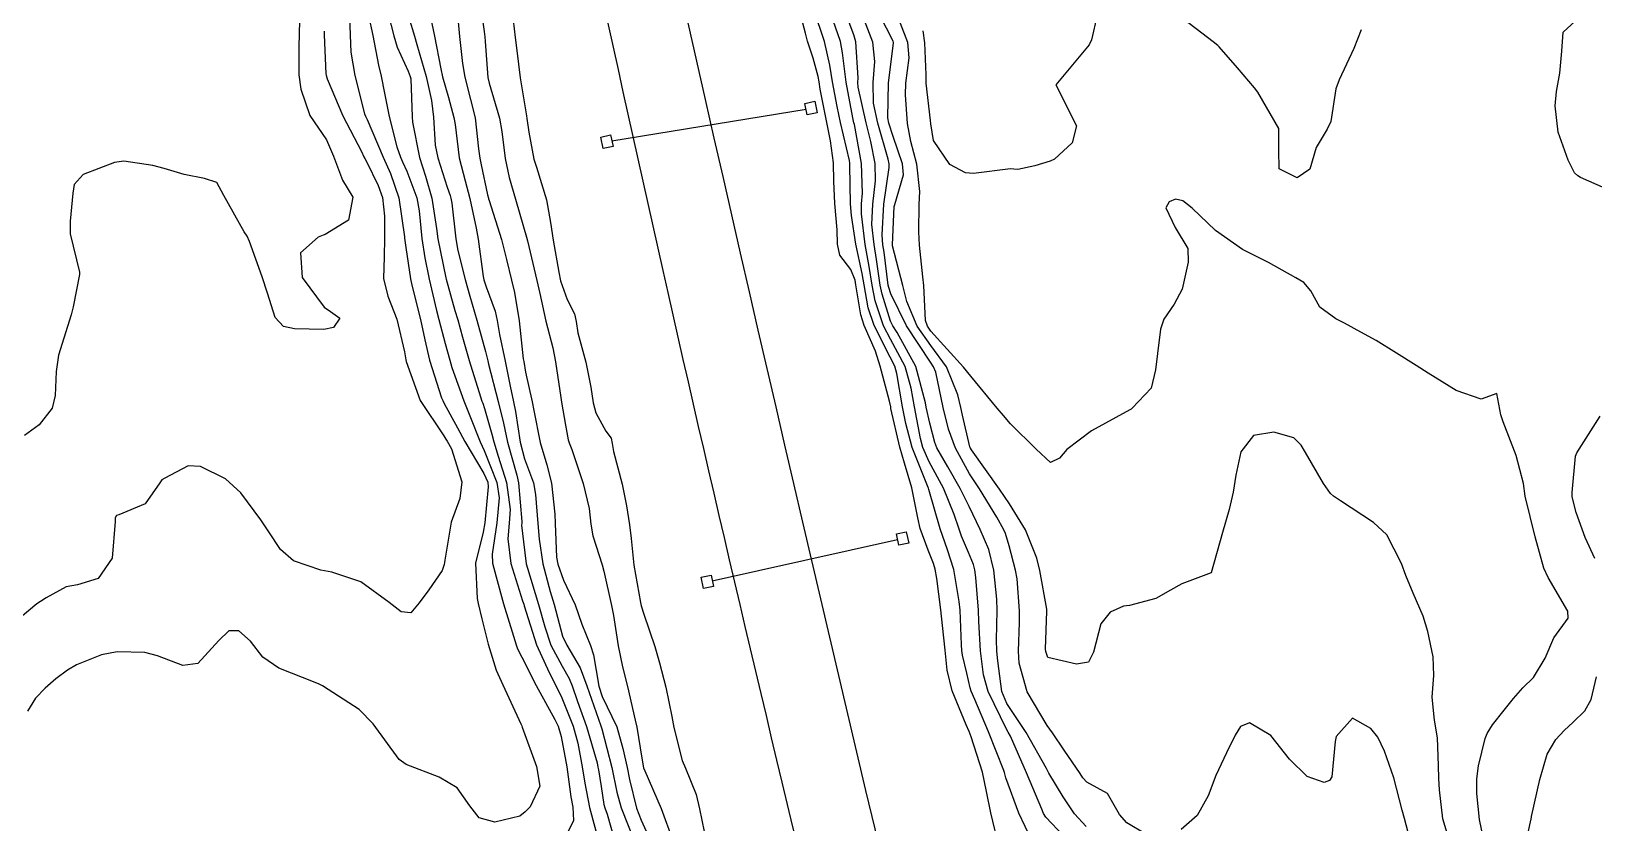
# Model space of a CAD drawing. Header units: metres. Extents: x 318500 to 325275, y 7408834 to 7428799.
# Drawn here: x 320151.9 to 320229.2, y 7413674.2 to 7413713.4 of the extents above; entities that cross this region are included whole.
import ezdxf

# ---------------------------------------------------------------- set-up
doc = ezdxf.new("R2010")
doc.units = ezdxf.units.M
doc.header["$MEASUREMENT"] = 0
for name, color, linetype in [('Curvas de Nivel 1m', 11, 'Continuous'), ('Curvas de Nivel 5m', 15, 'Continuous'), ('Linha Férrea', 20, 'Continuous'), ('Pórticos', 45, 'Continuous')]:
    doc.layers.add(name, color=color, linetype=linetype)

msp = doc.modelspace()

# ---------------------------------------------------------------- linework, layer by layer
at = {"layer": 'Curvas de Nivel 1m', "flags": 128}
for points, elevation in [([(320174.065, 7413715.078), (320174.311, 7413713.347), (320174.342, 7413713.074), (320174.358, 7413712.854), (320174.5, 7413711.071), (320174.556, 7413710.791), (320175.072, 7413709.062), (320175.187, 7413708.393), (320175.351, 7413707.057), (320175.555, 7413706.119), (320175.856, 7413705.049), (320176.433, 7413703.057), (320176.437, 7413703.04), (320176.449, 7413702.996), (320176.914, 7413701.035), (320177.056, 7413700.391), (320177.363, 7413699.03), (320177.704, 7413697.703), (320177.846, 7413697.025), (320178.102, 7413695.264), (320178.142, 7413695.022), (320178.329, 7413693.897), (320178.469, 7413693.165), (320178.514, 7413693.017), (320178.643, 7413692.688), (320179.212, 7413691.006), (320179.508, 7413689.765), (320179.592, 7413689), (320179.685, 7413688.429), (320180.152, 7413686.991), (320180.235, 7413686.682), (320180.61, 7413684.984), (320180.705, 7413684.48), (320180.93, 7413682.979), (320181.146, 7413681.951), (320181.398, 7413680.971), (320181.78, 7413679.32), (320181.861, 7413678.964), (320182.107, 7413677.442), (320182.191, 7413676.959), (320182.252, 7413676.805), (320183.068, 7413674.95), (320183.638, 7413673.362)], 732), ([(320172.952, 7413714.748), (320173.089, 7413713.092), (320173.241, 7413711.764), (320173.358, 7413711.088), (320173.643, 7413709.984), (320173.863, 7413709.08), (320174.034, 7413707.55), (320174.097, 7413707.076), (320174.166, 7413706.744), (320174.482, 7413705.276), (320174.52, 7413705.109), (320174.533, 7413705.069), (320174.555, 7413704.992), (320175.164, 7413703.059), (320175.413, 7413702.078), (320175.661, 7413701.051), (320175.805, 7413700.44), (320176.039, 7413699.045), (320176.247, 7413697.167), (320176.267, 7413697.042), (320176.362, 7413696.503), (320176.678, 7413695.037), (320176.764, 7413694.608), (320177.078, 7413693.032), (320177.404, 7413691.929), (320177.644, 7413691.026), (320177.803, 7413689.489), (320177.819, 7413689.024), (320177.893, 7413687.374), (320177.95, 7413687.023), (320178.228, 7413686.237), (320178.818, 7413685.011), (320179.144, 7413684.058), (320179.564, 7413682.999), (320179.712, 7413682.534), (320179.988, 7413680.993), (320180.152, 7413680.486), (320180.873, 7413678.979), (320181.174, 7413677.914), (320181.377, 7413676.971), (320181.502, 7413676.377), (320181.836, 7413674.964), (320182.071, 7413674.366), (320182.708, 7413672.953)], 733), ([(320199.759, 7413673.019), (320199.357, 7413674.731), (320199.137, 7413675.781), (320198.934, 7413676.737), (320198.375, 7413678.498), (320198.275, 7413678.748), (320198.135, 7413679.086), (320197.448, 7413680.761), (320197.195, 7413681.79), (320197.093, 7413682.766), (320196.968, 7413683.999), (320196.879, 7413684.77), (320196.688, 7413686.318), (320196.605, 7413686.775), (320196.52, 7413687.053), (320196.249, 7413687.721), (320195.856, 7413688.784), (320195.741, 7413689.312), (320195.443, 7413690.788), (320195.09, 7413692.01), (320194.857, 7413692.795), (320194.417, 7413694.721), (320194.406, 7413694.799), (320194.344, 7413695.069), (320193.886, 7413696.807), (320193.648, 7413697.544), (320193.094, 7413698.82), (320192.925, 7413699.342), (320192.682, 7413700.826), (320192.643, 7413701.047), (320192.431, 7413701.582), (320191.884, 7413702.281), (320191.77, 7413702.84), (320191.758, 7413703.543), (320191.636, 7413704.843), (320191.593, 7413705.946), (320191.573, 7413706.844), (320191.426, 7413707.937), (320191.241, 7413708.849), (320190.922, 7413710.486), (320190.863, 7413710.855), (320190.815, 7413711.109), (320190.572, 7413712.026), (320190.301, 7413712.863), (320190.192, 7413713.258), (320189.769, 7413714.868)], 731), ([(320201.369, 7413673.398), (320200.745, 7413674.713), (320200.097, 7413676.47), (320200.047, 7413676.668), (320200.032, 7413676.721), (320200.001, 7413676.822), (320199.242, 7413678.733), (320198.563, 7413680.335), (320198.388, 7413680.747), (320198.333, 7413680.919), (320198.169, 7413681.629), (320197.949, 7413682.525), (320197.917, 7413682.754), (320197.897, 7413683.041), (320197.831, 7413684.756), (320197.795, 7413685.178), (320197.518, 7413686.761), (320197.218, 7413687.734), (320196.855, 7413688.771), (320196.289, 7413690.713), (320196.274, 7413690.78), (320196.261, 7413690.81), (320195.469, 7413692.789), (320195.146, 7413693.978), (320194.996, 7413694.793), (320194.711, 7413696.45), (320194.608, 7413696.798), (320194.377, 7413697.255), (320193.587, 7413698.812), (320193.285, 7413699.693), (320193.09, 7413700.82), (320192.987, 7413701.38), (320192.689, 7413702.826), (320192.471, 7413704.255), (320192.423, 7413704.831), (320192.388, 7413706.721), (320192.387, 7413706.832), (320192.363, 7413706.972), (320191.931, 7413708.839), (320191.756, 7413709.627), (320191.533, 7413710.845), (320191.404, 7413711.683), (320191.128, 7413712.852), (320190.603, 7413714.405)], 732), ([(320204.071, 7413674.053), (320203.483, 7413674.679), (320202.928, 7413675.527), (320202.226, 7413676.698), (320202.103, 7413676.926), (320201.103, 7413678.71), (320200.151, 7413680.136), (320199.899, 7413680.724), (320199.693, 7413682.245), (320199.644, 7413682.728), (320199.626, 7413683.291), (320199.66, 7413684.728), (320199.647, 7413685.3), (320199.499, 7413686.731), (320199.255, 7413687.74), (320198.821, 7413688.742), (320198.277, 7413689.867), (320197.846, 7413690.757), (320197.234, 7413691.838), (320196.689, 7413692.774), (320196.583, 7413693.037), (320196.332, 7413693.987), (320196.161, 7413694.782), (320196.126, 7413694.999), (320195.653, 7413696.787), (320194.73, 7413698.462), (320194.51, 7413698.799), (320194.402, 7413699.032), (320193.979, 7413700.37), (320193.89, 7413700.808), (320193.706, 7413702.078), (320193.58, 7413702.813), (320193.476, 7413703.804), (320193.515, 7413704.814), (320193.646, 7413705.968), (320193.645, 7413706.813), (320193.425, 7413707.908), (320193.187, 7413708.82), (320192.797, 7413710.585), (320192.778, 7413710.827), (320192.789, 7413711.054), (320192.676, 7413712.829), (320192.585, 7413713.18), (320191.961, 7413714.84)], 734), ([(320222.062, 7413673.242), (320221.691, 7413674.436), (320221.527, 7413675.871), (320221.495, 7413676.439), (320221.479, 7413677.07), (320221.424, 7413678.441), (320221.274, 7413679.312), (320221.161, 7413680.445), (320221.251, 7413681.524), (320221.22, 7413682.444), (320220.957, 7413683.69), (320220.72, 7413684.452), (320220.227, 7413685.584), (320219.864, 7413686.464), (320219.655, 7413687.057), (320218.924, 7413688.473), (320218.269, 7413689.08), (320216.634, 7413690.155), (320216.288, 7413690.378), (320216.136, 7413690.512), (320215.801, 7413691.014), (320214.914, 7413692.531), (320214.691, 7413692.902), (320214.327, 7413693.264), (320213.337, 7413693.542), (320212.328, 7413693.379), (320211.702, 7413692.569), (320211.461, 7413691.415), (320211.332, 7413690.574), (320211.127, 7413689.728), (320210.81, 7413688.582), (320210.24, 7413686.59), (320208.792, 7413686.051), (320208.227, 7413685.74), (320207.516, 7413685.332), (320206.215, 7413684.984), (320205.918, 7413684.941), (320205.246, 7413684.654), (320204.794, 7413684.068), (320204.436, 7413682.666), (320204.175, 7413682.175), (320203.58, 7413682.085), (320202.177, 7413682.407), (320202.067, 7413682.701), (320202.06, 7413682.823), (320202.124, 7413684.701), (320202.119, 7413684.793), (320201.783, 7413686.705), (320201.631, 7413687.321), (320201.068, 7413688.712), (320200.279, 7413690.007), (320199.779, 7413690.728), (320198.399, 7413692.669), (320198.347, 7413692.75), (320198.337, 7413692.766), (320198.321, 7413692.82), (320197.959, 7413694.379), (320197.87, 7413694.757), (320197.724, 7413695.385), (320197.155, 7413696.768), (320196.386, 7413697.823), (320195.715, 7413698.787), (320195.207, 7413699.997), (320195.008, 7413700.794), (320194.501, 7413702.748), (320194.491, 7413702.8), (320194.584, 7413704.694), (320194.605, 7413704.799), (320195.032, 7413706.257), (320194.988, 7413706.795), (320194.52, 7413708.16), (320194.312, 7413708.803), (320194.262, 7413709.076), (320194.293, 7413710.804), (320194.549, 7413712.77), (320194.548, 7413712.8), (320194.525, 7413712.857), (320193.524, 7413714.816)], 736), ([(320223.883, 7413672.572), (320223.507, 7413674.409), (320223.368, 7413675.686), (320223.367, 7413676.411), (320223.456, 7413677.064), (320223.792, 7413678.405), (320223.882, 7413678.656), (320224.14, 7413679.076), (320224.731, 7413679.814), (320225.192, 7413680.39), (320225.644, 7413680.907), (320226.17, 7413681.417), (320226.749, 7413682.371), (320227.178, 7413683.383), (320227.885, 7413684.355), (320227.877, 7413684.693), (320226.892, 7413686.37), (320226.693, 7413686.822), (320226.26, 7413688.38), (320225.764, 7413690.385), (320225.685, 7413691), (320225.324, 7413692.39), (320224.673, 7413694.061), (320224.564, 7413694.398), (320224.356, 7413695.45), (320223.583, 7413695.18), (320222.357, 7413695.595), (320220.971, 7413696.451), (320220.376, 7413696.843), (320219.406, 7413697.448), (320218.394, 7413698.065), (320217.633, 7413698.492), (320216.831, 7413698.93), (320216.406, 7413699.144), (320215.611, 7413699.721), (320215.17, 7413700.529), (320214.825, 7413700.933), (320214.429, 7413701.167), (320213.072, 7413701.922), (320212.445, 7413702.243), (320211.797, 7413702.57), (320210.464, 7413703.511), (320209.307, 7413704.608), (320208.846, 7413704.977), (320208.484, 7413705.051), (320208.174, 7413704.932), (320208.007, 7413704.625), (320208.465, 7413703.65), (320209.088, 7413702.61), (320209.1, 7413701.951), (320208.809, 7413700.614), (320208.412, 7413699.862), (320207.898, 7413699.132), (320207.744, 7413698.627), (320207.585, 7413697.425), (320207.498, 7413696.629), (320207.271, 7413695.716), (320206.341, 7413694.722), (320206.295, 7413694.686), (320206.22, 7413694.642), (320204.329, 7413693.606), (320203.106, 7413692.688), (320202.748, 7413692.259), (320202.31, 7413692.05), (320201.599, 7413692.707), (320200.332, 7413693.956), (320199.972, 7413694.361), (320199.668, 7413694.73), (320198.363, 7413696.308), (320198.007, 7413696.755), (320196.396, 7413698.541), (320196.221, 7413698.782), (320196.119, 7413699.067), (320196.035, 7413700.784), (320195.998, 7413701.213), (320195.831, 7413702.786), (320195.802, 7413703.445), (320195.81, 7413704.787), (320195.841, 7413705.432), (320195.695, 7413706.788), (320195.406, 7413707.901), (320195.24, 7413708.793), (320195.141, 7413710.204), (320195.154, 7413710.794), (320195.321, 7413712.044), (320195.25, 7413712.793), (320194.605, 7413714.453)], 737), ([(320167.656, 7413714.102), (320167.697, 7413713.163), (320167.73, 7413712.321), (320167.924, 7413711.16), (320168.406, 7413709.278), (320168.452, 7413709.151), (320168.528, 7413708.988), (320169.317, 7413707.138), (320169.68, 7413706.32), (320170.098, 7413705.126), (320170.379, 7413703.193), (320170.382, 7413703.121), (320170.443, 7413702.675), (320170.671, 7413701.117), (320170.734, 7413700.8), (320171.161, 7413699.112), (320171.388, 7413698.107), (320171.616, 7413697.108), (320172.201, 7413695.243), (320172.264, 7413695.101), (320172.339, 7413694.964), (320172.998, 7413693.761), (320173.356, 7413693.084), (320174.296, 7413691.503), (320174.486, 7413691.067), (320174.518, 7413690.835), (320174.35, 7413689.069), (320174.255, 7413688.608), (320173.892, 7413687.075), (320173.968, 7413685.32), (320174.014, 7413685.073), (320174.199, 7413684.325), (320174.503, 7413683.065), (320174.898, 7413681.79), (320175.24, 7413681.054), (320176.131, 7413679.139), (320176.169, 7413679.04), (320176.195, 7413678.973), (320176.897, 7413677.032), (320177.064, 7413676.056), (320176.579, 7413675.035), (320176.334, 7413674.78), (320176.073, 7413674.567), (320174.847, 7413674.279), (320174.071, 7413674.489), (320173.603, 7413675.077), (320172.973, 7413675.971), (320172.094, 7413676.498), (320170.46, 7413677.116), (320170.104, 7413677.375), (320168.833, 7413679.139), (320168.14, 7413679.834), (320166.33, 7413681.005), (320166.159, 7413681.094), (320165.96, 7413681.182), (320164.167, 7413681.876), (320163.379, 7413682.419), (320162.764, 7413683.221), (320162.187, 7413683.72), (320161.69, 7413683.735), (320161.201, 7413683.245), (320160.168, 7413682.109), (320159.413, 7413682.022), (320158.172, 7413682.493), (320157.535, 7413682.651), (320156.174, 7413682.693), (320155.4, 7413682.549), (320154.167, 7413682.05), (320153.725, 7413681.784), (320153.136, 7413681.35), (320152.611, 7413680.897), (320152.146, 7413680.403), (320151.741, 7413679.761)], 738), ([(320168.595, 7413714.134), (320168.811, 7413713.147), (320169.098, 7413711.675), (320169.22, 7413711.14), (320169.385, 7413710.299), (320169.611, 7413709.134), (320169.994, 7413707.642), (320170.181, 7413707.125), (320170.279, 7413706.904), (320170.493, 7413706.432), (320170.986, 7413705.115), (320171.103, 7413704.481), (320171.237, 7413703.112), (320171.382, 7413702.164), (320171.587, 7413701.108), (320171.956, 7413699.553), (320172.073, 7413699.103), (320172.382, 7413697.931), (320172.613, 7413697.096), (320172.722, 7413696.737), (320173.301, 7413695.086), (320173.599, 7413694.348), (320174.12, 7413693.073), (320174.314, 7413692.639), (320174.932, 7413691.06), (320175.046, 7413690.291), (320174.934, 7413689.06), (320174.703, 7413687.521), (320174.722, 7413687.063), (320174.901, 7413686.388), (320175.262, 7413685.054), (320175.766, 7413683.466), (320175.888, 7413683.044), (320175.967, 7413682.832), (320176.174, 7413682.433), (320176.885, 7413681.033), (320177.811, 7413679.347), (320177.974, 7413679.022), (320178.122, 7413678.51), (320178.393, 7413677.016), (320178.596, 7413675.523), (320178.693, 7413675.011), (320178.73, 7413674.35), (320178.073, 7413673.02)], 737), ([(320169.58, 7413714.15), (320169.847, 7413713.131), (320170.013, 7413712.567), (320170.563, 7413711.374), (320170.661, 7413711.119), (320170.682, 7413710.995), (320170.752, 7413709.118), (320170.778, 7413708.866), (320171.12, 7413707.114), (320171.406, 7413706.195), (320171.734, 7413705.107), (320171.949, 7413703.614), (320172.015, 7413703.104), (320172.421, 7413701.174), (320172.439, 7413701.1), (320172.868, 7413699.557), (320173.004, 7413699.091), (320173.242, 7413698.232), (320173.577, 7413697.082), (320174.13, 7413695.286), (320174.205, 7413695.072), (320174.244, 7413694.976), (320174.336, 7413694.707), (320174.697, 7413693.438), (320174.784, 7413693.063), (320175.007, 7413692.362), (320175.422, 7413691.053), (320175.596, 7413689.724), (320175.551, 7413689.051), (320175.476, 7413688.276), (320175.624, 7413687.049), (320176.213, 7413685.208), (320176.268, 7413685.039), (320176.291, 7413684.957), (320176.905, 7413683.033), (320177.517, 7413681.676), (320177.858, 7413681.023), (320178.151, 7413680.411), (320178.711, 7413679.011), (320178.949, 7413678.176), (320179.164, 7413677.004), (320179.283, 7413676.194), (320179.518, 7413674.998), (320180.051, 7413673.048)], 736), ([(320171.659, 7413714.044), (320171.857, 7413713.107), (320172.17, 7413711.498), (320172.259, 7413711.103), (320172.545, 7413710.087), (320172.82, 7413709.096), (320172.879, 7413708.741), (320173.085, 7413707.091), (320173.37, 7413705.968), (320173.604, 7413705.083), (320173.915, 7413703.621), (320174.008, 7413703.077), (320174.266, 7413701.229), (320174.3, 7413701.072), (320174.326, 7413700.979), (320174.416, 7413700.717), (320174.861, 7413699.52), (320174.961, 7413699.062), (320175.076, 7413698.373), (320175.35, 7413697.055), (320175.591, 7413695.812), (320175.769, 7413695.049), (320175.861, 7413694.572), (320176.091, 7413693.043), (320176.308, 7413692.233), (320176.746, 7413691.035), (320176.857, 7413690.458), (320176.963, 7413689.033), (320177.026, 7413688.258), (320177.215, 7413687.03), (320177.581, 7413685.665), (320177.77, 7413685.024), (320178.187, 7413683.472), (320178.402, 7413683.017), (320179.055, 7413681.893), (320179.381, 7413681.002), (320180.081, 7413679.041), (320180.1, 7413678.99), (320180.129, 7413678.892), (320180.624, 7413676.982), (320180.872, 7413675.763), (320181.086, 7413674.975), (320181.781, 7413673.237)], 734), ([(320175.738, 7413713.907), (320175.842, 7413713.051), (320175.919, 7413712.395), (320176.095, 7413711.047), (320176.405, 7413709.169), (320176.423, 7413709.042), (320176.52, 7413708.366), (320176.769, 7413707.037), (320176.896, 7413706.636), (320177.386, 7413705.031), (320177.586, 7413703.906), (320177.725, 7413703.027), (320177.996, 7413701.455), (320178.085, 7413701.023), (320178.411, 7413700.091), (320178.779, 7413699.389), (320178.859, 7413699.013), (320178.947, 7413698.456), (320179.343, 7413697.005), (320179.591, 7413695.762), (320179.695, 7413695), (320179.829, 7413694.491), (320180.326, 7413693.591), (320180.584, 7413693.248), (320180.645, 7413692.985), (320180.711, 7413692.587), (320181.13, 7413690.977), (320181.34, 7413689.908), (320181.502, 7413688.971), (320181.58, 7413688.296), (320181.703, 7413686.968), (320182.041, 7413685.134), (320182.079, 7413684.962), (320182.204, 7413684.549), (320182.749, 7413682.954), (320182.984, 7413682.14), (320183.292, 7413680.949), (320183.584, 7413679.499), (320183.691, 7413678.944), (320184.106, 7413677.323), (320184.257, 7413676.938), (320184.798, 7413675.64), (320184.956, 7413674.927), (320185.181, 7413673.805)], 731), ([(320203.817, 7413672.673), (320202.077, 7413674.524), (320201.963, 7413674.701), (320201.872, 7413674.912), (320201.112, 7413676.71), (320200.319, 7413678.526), (320200.218, 7413678.719), (320200.132, 7413678.865), (320199.223, 7413680.734), (320198.99, 7413681.559), (320198.837, 7413682.74), (320198.76, 7413684.183), (320198.746, 7413684.742), (320198.609, 7413686.369), (320198.568, 7413686.745), (320198.498, 7413687.002), (320198.248, 7413687.599), (320197.908, 7413688.407), (320197.787, 7413688.757), (320197.549, 7413689.482), (320197.01, 7413690.769), (320196.31, 7413692.084), (320195.998, 7413692.783), (320195.874, 7413693.235), (320195.581, 7413694.788), (320195.424, 7413695.719), (320195.113, 7413696.793), (320194.39, 7413698.133), (320194.047, 7413698.805), (320193.635, 7413700.035), (320193.491, 7413700.814), (320193.341, 7413701.724), (320193.139, 7413702.82), (320192.959, 7413704.337), (320192.966, 7413704.823), (320193.014, 7413705.35), (320192.957, 7413706.823), (320192.611, 7413708.746), (320192.588, 7413708.829), (320192.534, 7413709.072), (320192.196, 7413710.835), (320192.029, 7413712.293), (320191.919, 7413712.84), (320191.56, 7413713.882)], 733), ([(320204.602, 7413714.149), (320204.332, 7413712.925), (320204.212, 7413712.676), (320202.56, 7413710.7), (320203.592, 7413708.684), (320203.366, 7413707.839), (320202.505, 7413707.039), (320202.279, 7413706.926), (320201.532, 7413706.71), (320200.688, 7413706.528), (320200.498, 7413706.546), (320200.332, 7413706.556), (320198.496, 7413706.325), (320198.101, 7413706.361), (320197.328, 7413706.768), (320196.518, 7413707.955), (320196.392, 7413708.781), (320196.374, 7413708.94), (320196.156, 7413710.784), (320196.151, 7413711.197), (320196.088, 7413712.785), (320196.003, 7413713.372)], 738), ([(320217.658, 7413713.43), (320217.302, 7413712.499), (320216.564, 7413710.957), (320216.408, 7413710.512), (320216.159, 7413708.893), (320215.97, 7413708.518), (320215.432, 7413707.611), (320215.116, 7413706.531), (320214.496, 7413706.102), (320213.609, 7413706.549), (320213.594, 7413707.469), (320213.583, 7413708.549), (320212.557, 7413710.349), (320212.385, 7413710.563), (320211.537, 7413711.543), (320210.645, 7413712.589), (320210.581, 7413712.654), (320210.347, 7413712.83), (320208.603, 7413714.156)], 738), ([(320229.741, 7413705.58), (320228.498, 7413706.134), (320228.359, 7413706.213), (320228.204, 7413706.354), (320227.887, 7413706.982), (320227.392, 7413708.367), (320227.246, 7413709.673), (320227.305, 7413710.369), (320227.483, 7413711.28), (320227.578, 7413712.365), (320227.648, 7413713.311), (320228.608, 7413714.193)], 738), ([(320166.402, 7413713.362), (320166.401, 7413713.182), (320166.491, 7413711.251), (320166.499, 7413711.181), (320166.557, 7413711.009), (320167.332, 7413709.168), (320168.246, 7413707.412), (320168.371, 7413707.152), (320168.412, 7413707.064), (320168.498, 7413706.919), (320169.079, 7413705.734), (320169.286, 7413705.138), (320169.382, 7413704.22), (320169.383, 7413703.136), (320169.366, 7413702.206), (320169.336, 7413701.136), (320169.545, 7413700.267), (320169.99, 7413699.126), (320170.376, 7413697.509), (320170.436, 7413697.119), (320170.452, 7413697.036), (320171.153, 7413695.112), (320172.323, 7413693.364), (320172.422, 7413693.2), (320172.482, 7413693.098), (320172.69, 7413692.718), (320173.205, 7413691.086), (320173.105, 7413690.26), (320172.676, 7413689.094), (320172.369, 7413687.226), (320172.354, 7413687.098), (320172.335, 7413687.002), (320172.234, 7413686.701), (320171.575, 7413685.752), (320171.106, 7413685.111), (320170.696, 7413684.622), (320170.203, 7413684.674), (320169.616, 7413685.129), (320168.225, 7413686.154), (320166.777, 7413686.627), (320166.233, 7413686.732), (320164.886, 7413687.194), (320164.245, 7413687.744), (320163.666, 7413688.62), (320163.273, 7413689.215), (320162.28, 7413690.546), (320161.529, 7413691.241), (320160.299, 7413691.847), (320159.69, 7413691.875), (320158.523, 7413691.278), (320158.383, 7413691.185), (320158.286, 7413691.041), (320157.562, 7413689.999), (320156.262, 7413689.461), (320156.145, 7413689.428), (320156.082, 7413689.313), (320156.08, 7413689.135), (320155.934, 7413687.315), (320155.234, 7413686.316), (320154.22, 7413685.994), (320153.661, 7413685.903), (320152.657, 7413685.356), (320152.386, 7413685.18), (320152.206, 7413685.064), (320151.284, 7413684.283)], 739), ([(320229.212, 7413687.298), (320228.733, 7413688.343), (320228.278, 7413689.57), (320228.093, 7413690.353), (320228.078, 7413690.569), (320228.242, 7413692.351), (320228.322, 7413692.529), (320229.472, 7413694.333)], 738), ([(320225.693, 7413672.747), (320226.047, 7413674.38), (320226.051, 7413674.409), (320226.082, 7413674.552), (320226.486, 7413676.374), (320226.856, 7413677.632), (320227.271, 7413678.363), (320227.687, 7413678.807), (320228.143, 7413679.21), (320228.717, 7413679.777), (320229.02, 7413680.337), (320229.293, 7413681.455)], 738)]:
    msp.add_lwpolyline(points, dxfattribs=dict(at, elevation=elevation))
at = {"layer": 'Curvas de Nivel 5m', "flags": 128}
for points, elevation in [([(320165.194, 7413714.601), (320165.172, 7413713.194), (320165.155, 7413712.614), (320165.157, 7413711.194), (320165.25, 7413710.492), (320165.704, 7413709.188), (320166.512, 7413707.993), (320166.87, 7413707.174), (320167.31, 7413705.989), (320167.815, 7413705.16), (320167.605, 7413704.021), (320166.452, 7413703.303), (320166.36, 7413703.273), (320166.116, 7413703.183), (320165.229, 7413702.401), (320165.315, 7413701.191), (320166.405, 7413699.718), (320166.726, 7413699.498), (320167.181, 7413699.168), (320166.858, 7413698.708), (320166.392, 7413698.618), (320164.945, 7413698.641), (320164.393, 7413698.76), (320163.978, 7413699.206), (320163.606, 7413700.406), (320163.344, 7413701.216), (320162.711, 7413702.961), (320162.601, 7413703.228), (320162.453, 7413703.439), (320161.451, 7413705.245), (320161.106, 7413705.871), (320160.488, 7413706.078), (320159.49, 7413706.27), (320158.493, 7413706.578), (320157.933, 7413706.727), (320156.496, 7413706.93), (320156.045, 7413706.866), (320154.489, 7413706.268), (320154.042, 7413705.787), (320153.977, 7413705.345), (320153.844, 7413703.961), (320153.845, 7413703.346), (320154.313, 7413701.45), (320154.318, 7413701.341), (320154.007, 7413699.741), (320153.902, 7413699.345), (320153.537, 7413698.195), (320153.273, 7413697.351), (320153.161, 7413696.549), (320153.115, 7413695.352), (320152.963, 7413694.724), (320152.325, 7413693.898), (320151.587, 7413693.371)], 740), ([(320207.021, 7413673.675), (320206.074, 7413674.249), (320205.72, 7413674.645), (320205.118, 7413675.683), (320204.096, 7413676.255), (320203.895, 7413676.47), (320203.765, 7413676.675), (320202.978, 7413677.826), (320202.407, 7413678.696), (320202.135, 7413679.047), (320201.146, 7413680.71), (320200.761, 7413682.127), (320200.721, 7413682.715), (320200.769, 7413684.147), (320200.773, 7413684.714), (320200.658, 7413686.292), (320200.578, 7413686.717), (320200.252, 7413687.92), (320200.073, 7413688.537), (320200.001, 7413688.724), (320199.648, 7413689.35), (320198.794, 7413690.742), (320198.301, 7413691.492), (320197.6, 7413692.761), (320197.262, 7413693.699), (320196.998, 7413694.77), (320196.628, 7413696.514), (320196.522, 7413696.778), (320196.373, 7413697.003), (320195.19, 7413698.792), (320194.416, 7413700.379), (320194.311, 7413700.694), (320194.287, 7413700.802), (320194.078, 7413702.439), (320194.021, 7413702.806), (320193.977, 7413703.287), (320194.063, 7413704.806), (320194.324, 7413706.628), (320194.329, 7413706.803), (320194.279, 7413707.028), (320193.761, 7413708.812), (320193.559, 7413709.8), (320193.534, 7413710.815), (320193.621, 7413711.865), (320193.521, 7413712.816), (320192.824, 7413714.609)], 735), ([(320170.594, 7413714.029), (320170.871, 7413713.117), (320170.989, 7413712.703), (320171.445, 7413711.111), (320171.715, 7413709.936), (320171.805, 7413709.107), (320171.899, 7413707.717), (320172.02, 7413707.105), (320172.486, 7413705.652), (320172.629, 7413705.245), (320172.668, 7413705.097), (320172.71, 7413704.863), (320172.906, 7413703.093), (320173.008, 7413702.525), (320173.372, 7413701.086), (320173.601, 7413700.271), (320173.945, 7413699.077), (320174.377, 7413697.533), (320174.494, 7413697.068), (320174.534, 7413696.901), (320175.01, 7413695.06), (320175.261, 7413693.988), (320175.46, 7413693.053), (320175.921, 7413691.42), (320176.004, 7413691.044), (320176.171, 7413689.131), (320176.169, 7413689.041), (320176.162, 7413688.944), (320176.251, 7413688.117), (320176.394, 7413687.038), (320176.447, 7413686.828), (320177, 7413685.032), (320177.305, 7413683.917), (320177.606, 7413683.026), (320178.17, 7413681.976), (320178.518, 7413681.369), (320178.654, 7413681.013), (320178.925, 7413680.231), (320179.375, 7413679.001), (320179.893, 7413677.203), (320179.938, 7413676.992), (320179.959, 7413676.852), (320180.091, 7413676.041), (320180.234, 7413675.14), (320180.274, 7413674.987), (320180.389, 7413674.671), (320180.868, 7413672.978)], 735), ([(320220.065, 7413673.451), (320219.797, 7413674.463), (320219.687, 7413674.861), (320219.264, 7413676.468), (320218.81, 7413677.783), (320218.488, 7413678.476), (320218.136, 7413678.904), (320217.221, 7413679.417), (320216.419, 7413678.506), (320216.38, 7413678.252), (320216.212, 7413676.508), (320216.098, 7413676.34), (320215.821, 7413676.238), (320214.99, 7413676.527), (320214.113, 7413677.39), (320213.198, 7413678.549), (320212.139, 7413679.183), (320211.695, 7413679.008), (320211.426, 7413678.571), (320211.001, 7413677.692), (320210.478, 7413676.584), (320210.09, 7413675.581), (320209.553, 7413674.598), (320208.765, 7413673.914)], 735)]:
    msp.add_lwpolyline(points, dxfattribs=dict(at, elevation=elevation))
at = {"layer": 'Linha Férrea'}
for points in [[(320243.121, 7412578.113, -0.022066), (320218.658, 7412665.024, -0.057292), (320208.419, 7412757.765, -0.015116), (320209.147, 7412809.731), (320212.999, 7412898.464), (320217.75, 7413022.223), (320218.868, 7413065.549, 0.002845), (320222.472, 7413170.398), (320223.919, 7413209.926, 0.002082), (320224.705, 7413276.661, 0.003632), (320228.062, 7413358.946, 0.007114), (320228.457, 7413437.225, 0.052007), (320207.388, 7413601.502), (320189.576, 7413674.05, -0.009688), (320173.972, 7413744.603, -0.038503), (320163.913, 7413836.791, -0.068065), (320181.512, 7414006.598, -0.018281), (320204.23, 7414088.365, -0.009006), (320223.393, 7414139.109, -0.076005), (320320.437, 7414311.999, -0.027328)], [(320242.602, 7412592.989, -0.039479), (320216.599, 7412699.687, -0.043029), (320212.659, 7412775.314, -0.005074), (320213.553, 7412813.867), (320216.907, 7412896.875), (320221.075, 7413002.371), (320228.419, 7413254.256, -0.010419), (320230.392, 7413317.782, 0.015269), (320232.714, 7413433.25, 0.053346), (320210.954, 7413604.021, -0.008287), (320181.836, 7413725.169, -0.048428), (320167.711, 7413850.7, -0.046719), (320177.501, 7413966.93, -0.025435), (320202.239, 7414068.044, -0.032111), (320214.5, 7414104.857, -0.012996), (320241.049, 7414171.317, -0.059467), (320320.452, 7414305.187)]]:
    msp.add_lwpolyline(points, format="xyb", dxfattribs=at)
at = {"layer": 'Pórticos'}
for points in [[(320190.281, 7413709.222), (320190.16, 7413709.786), (320190.648, 7413709.891), (320190.769, 7413709.327)], [(320180.193, 7413707.559), (320180.072, 7413708.123), (320180.56, 7413708.228), (320180.681, 7413707.664)], [(320194.808, 7413687.955), (320194.687, 7413688.52), (320195.175, 7413688.625), (320195.296, 7413688.061)], [(320185.16, 7413685.811), (320185.039, 7413686.375), (320185.527, 7413686.48), (320185.648, 7413685.916)]]:
    msp.add_lwpolyline(points, close=True, dxfattribs=at)
for points in [[(320180.621, 7413707.946), (320190.22, 7413709.504)], [(320185.588, 7413686.198), (320194.747, 7413688.238)]]:
    msp.add_lwpolyline(points, dxfattribs=at)

doc.saveas('drawing.dxf')
